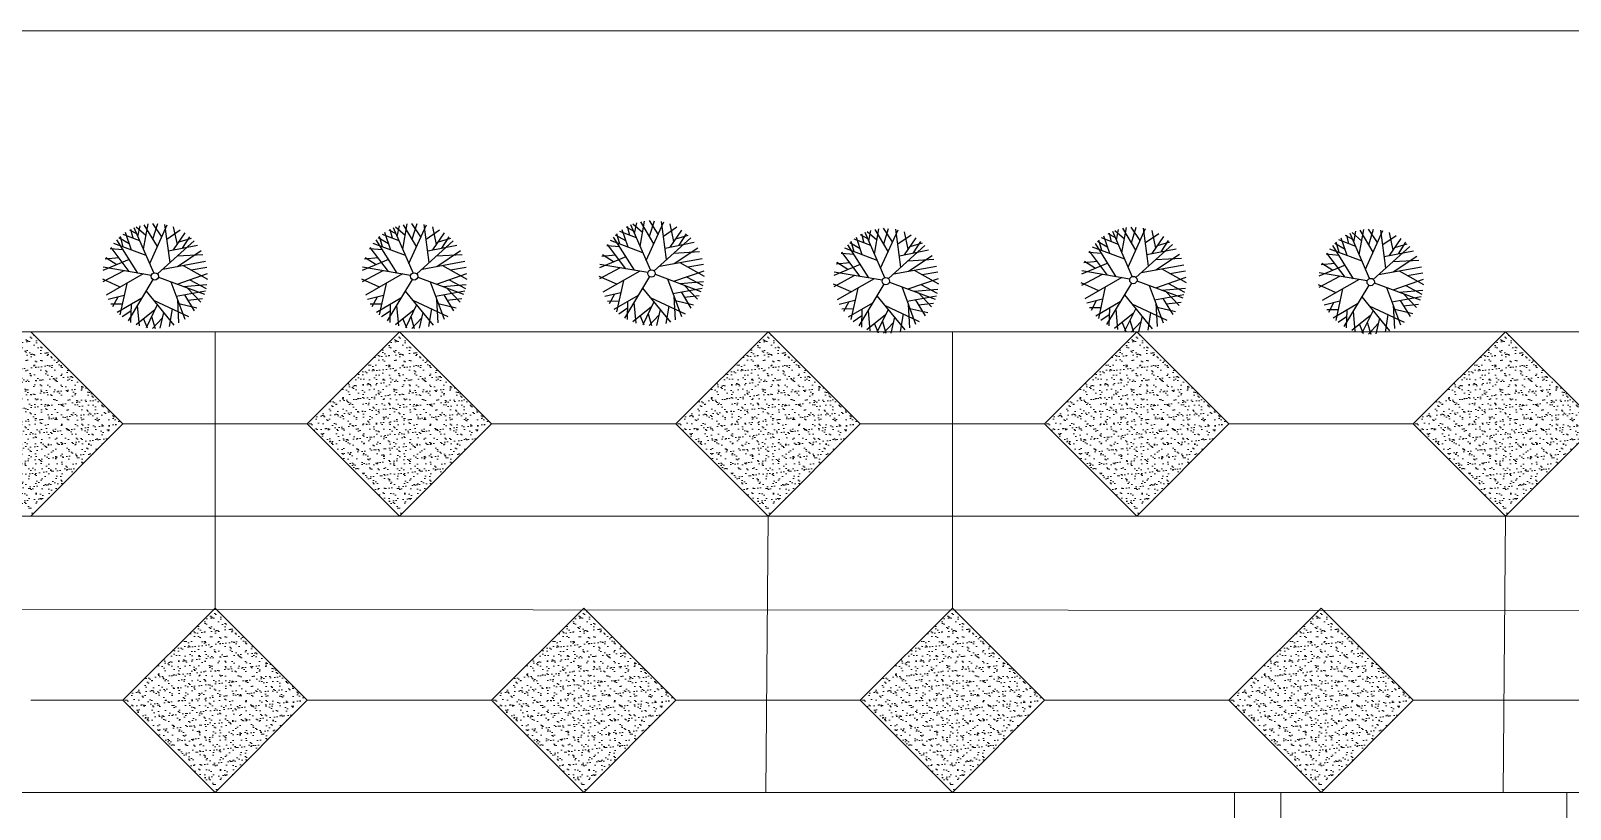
# Model space of a CAD drawing. Header units: millimetres. Extents: x 216896 to 446004, y 63591 to 243769.
# Drawn here: x 278651 to 312055, y 226868 to 243769 of the extents above; entities that cross this region are included whole.
import ezdxf

# ---------------------------------------------------------------- set-up
doc = ezdxf.new("R2010")
doc.units = ezdxf.units.MM
doc.layers.add('green', color=7, linetype='Continuous', true_color=0x45e718)
doc.layers.add('line pedestr', color=7, linetype='Continuous', lineweight=5, true_color=0x1c1c1c)

# ---------------------------------------------------------------- blocks, each defined once
blk = doc.blocks.new('A$C19F01AD3')
at = {"color": 0}
for p, q in [((-0.292, 0.682), (-0.444, 0.833)), ((-0.41, 0.656), (-0.413, 0.85)), ((-0.095, 0.686), (-0.355, 0.876)), ((-0.284, 0.566), (-0.306, 0.895)), ((-0.115, 0.82), (-0.22, 0.92)), ((-0.199, 0.762), (-0.197, 0.926)), ((-0.003, 0.066), (-0.132, 0.938)), ((-0.108, 0.772), (-0.021, 0.947)), ((0.036, 0.751), (-0.094, 0.942)), ((-0.071, 0.523), (0.125, 0.94)), ((-0.03, 0.247), (0.451, 0.836)), ((0.181, 0.505), (0.055, 0.946)), ((0.139, 0.654), (0.295, 0.902)), ((0.301, 0.652), (0.208, 0.926)), ((0.327, 0.171), (0.415, 0.854)), ((-0.427, 0.608), (-0.645, 0.687)), ((-0.423, 0.202), (-0.625, 0.705)), ((-0.053, 0.401), (-0.557, 0.761)), ((-0.281, 0.137), (-0.489, 0.808)), ((0.381, 0.592), (0.656, 0.688)), ((0.447, 0.372), (0.728, 0.611)), ((0.537, 0.448), (0.555, 0.771)), ((-0.365, 0.409), (-0.874, 0.342)), ((-0.056, 0.034), (-0.851, 0.397)), ((-0.537, 0.486), (-0.78, 0.526)), ((-0.603, 0.378), (-0.762, 0.551)), ((0.057, 0.032), (0.844, 0.436)), ((0.354, 0.378), (0.885, 0.344)), ((0.581, 0.486), (0.812, 0.493)), ((0.61, 0.361), (0.792, 0.525)), ((-0.191, 0.096), (-0.93, -0.097)), ((-0.514, 0.243), (-0.925, 0.146)), ((-0.649, -0.024), (-0.917, 0.192)), ((-0.519, 0.01), (-0.785, -0.504)), ((0.172, 0.091), (0.947, 0.026)), ((0.438, 0.069), (0.92, 0.232)), ((0.481, 0.25), (0.935, 0.157)), ((0.542, 0.06), (0.9, -0.29)), ((-0.623, -0.191), (-0.916, -0.185)), ((-0.739, -0.188), (-0.874, -0.33)), ((-0.048, -0.045), (-0.672, -0.648)), ((-0.222, -0.214), (0.101, -0.931)), ((0.058, -0.031), (0.774, -0.539)), ((0.25, -0.167), (0.318, -0.882)), ((0.351, -0.239), (0.926, -0.196)), ((0.592, -0.221), (0.832, -0.446)), ((0.66, -0.055), (0.944, -0.08)), ((-0.695, -0.33), (-0.891, -0.28)), ((-0.33, -0.318), (-0.818, -0.45)), ((-0.579, -0.491), (-0.753, -0.551)), ((-0.544, -0.376), (-0.636, -0.683)), ((-0.44, -0.424), (-0.504, -0.786)), ((-0.092, -0.504), (-0.391, -0.848)), ((-0.135, -0.408), (0.394, -0.852)), ((0.282, -0.506), (0.196, -0.916)), ((0.276, -0.444), (0.808, -0.487)), ((0.426, -0.456), (0.522, -0.782)), ((0.447, -0.307), (0.864, -0.381)), ((0.513, -0.354), (0.675, -0.657)), ((-0.158, -0.58), (-0.551, -0.753)), ((-0.393, -0.684), (-0.371, -0.857)), ((-0.066, -0.756), (-0.281, -0.891)), ((-0.245, -0.681), (-0.239, -0.903)), ((-0.018, -0.666), (-0.154, -0.922)), ((0.148, -0.645), (0.016, -0.936)), ((0.289, -0.582), (0.583, -0.738)), ((0.458, -0.563), (0.724, -0.603))]:
    blk.add_line(p, q, dxfattribs=at)
blk.add_circle((0, 0), 0.0659, dxfattribs=at)

msp = doc.modelspace()

# ---------------------------------------------------------------- hatches: boundary and pattern name
at = {"layer": 'line pedestr'}
h = msp.add_hatch(dxfattribs=at)
h.set_pattern_fill('AR-SAND', color=256, scale=4.374, angle=178.8086, style=0)
h.set_pattern_definition([(216.3086, (229027.52, 269985.07), (2.54607, -214.1686), [0, -168.8714, 0, -188.8693, 0, -180.53685]), (186.3086, (229027.52, 269985.07), (-203.0981, -309.3833), [0, -91.10167, 0, -152.20645, 0, -58.3273]), (146.3086, (229164.15, 269982.23), (-345.91834, 6.5652), [0, -55.5498, 0, -199.9793, 0, -261.08406]), (136.3086, (229164.15, 269982.23), (-335.9348, -90.544), [0, -27.7749, 0, -131.09753, 0, -149.98446])])
edge = h.paths.add_edge_path()
edge.add_line((278680, 233232), (276651, 235232))
edge.add_line((276651, 235232), (278651, 237232))
edge.add_line((278651, 237232), (280651, 235232))
edge.add_line((280651, 235232), (278651, 233232))
h = msp.add_hatch(dxfattribs=at)
h.set_pattern_fill('AR-SAND', color=256, scale=4.374, angle=178.8086, style=0)
h.set_pattern_definition([(216.3086, (237027.52, 269985.07), (2.54607, -214.1686), [0, -168.8714, 0, -188.8693, 0, -180.53685]), (186.3086, (237027.52, 269985.07), (-203.0981, -309.3833), [0, -91.10167, 0, -152.20645, 0, -58.3273]), (146.3086, (237164.15, 269982.23), (-345.91834, 6.5652), [0, -55.5498, 0, -199.9793, 0, -261.08406]), (136.3086, (237164.15, 269982.23), (-335.9348, -90.544), [0, -27.7749, 0, -131.09753, 0, -149.98446])])
edge = h.paths.add_edge_path()
edge.add_line((286680, 233232), (284651, 235232))
edge.add_line((284651, 235232), (286651, 237232))
edge.add_line((286651, 237232), (288651, 235232))
edge.add_line((288651, 235232), (286651, 233232))
h = msp.add_hatch(dxfattribs=at)
h.set_pattern_fill('AR-SAND', color=256, scale=4.374, angle=178.8086, style=0)
h.set_pattern_definition([(216.3086, (245027.52, 269985.07), (2.54607, -214.1686), [0, -168.8714, 0, -188.8693, 0, -180.53685]), (186.3086, (245027.52, 269985.07), (-203.0981, -309.3833), [0, -91.10167, 0, -152.20645, 0, -58.3273]), (146.3086, (245164.15, 269982.23), (-345.91834, 6.5652), [0, -55.5498, 0, -199.9793, 0, -261.08406]), (136.3086, (245164.15, 269982.23), (-335.9348, -90.544), [0, -27.7749, 0, -131.09753, 0, -149.98446])])
edge = h.paths.add_edge_path()
edge.add_line((294680, 233232), (292651, 235232))
edge.add_line((292651, 235232), (294651, 237232))
edge.add_line((294651, 237232), (296651, 235232))
edge.add_line((296651, 235232), (294651, 233232))
h = msp.add_hatch(dxfattribs=at)
h.set_pattern_fill('AR-SAND', color=256, scale=4.374, angle=178.8086, style=0)
h.set_pattern_definition([(216.3086, (253027.52, 269985.07), (2.54607, -214.1686), [0, -168.8714, 0, -188.8693, 0, -180.53685]), (186.3086, (253027.52, 269985.07), (-203.0981, -309.3833), [0, -91.10167, 0, -152.20645, 0, -58.3273]), (146.3086, (253164.15, 269982.23), (-345.91834, 6.5652), [0, -55.5498, 0, -199.9793, 0, -261.08406]), (136.3086, (253164.15, 269982.23), (-335.9348, -90.544), [0, -27.7749, 0, -131.09753, 0, -149.98446])])
edge = h.paths.add_edge_path()
edge.add_line((302680, 233232), (300651, 235232))
edge.add_line((300651, 235232), (302651, 237232))
edge.add_line((302651, 237232), (304651, 235232))
edge.add_line((304651, 235232), (302651, 233232))
h = msp.add_hatch(dxfattribs=at)
h.set_pattern_fill('AR-SAND', color=256, scale=4.374, angle=178.8086, style=0)
h.set_pattern_definition([(216.3086, (261027.52, 269985.07), (2.54607, -214.1686), [0, -168.8714, 0, -188.8693, 0, -180.53685]), (186.3086, (261027.52, 269985.07), (-203.0981, -309.3833), [0, -91.10167, 0, -152.20645, 0, -58.3273]), (146.3086, (261164.15, 269982.23), (-345.91834, 6.5652), [0, -55.5498, 0, -199.9793, 0, -261.08406]), (136.3086, (261164.15, 269982.23), (-335.9348, -90.544), [0, -27.7749, 0, -131.09753, 0, -149.98446])])
edge = h.paths.add_edge_path()
edge.add_line((310680, 233232), (308651, 235232))
edge.add_line((308651, 235232), (310651, 237232))
edge.add_line((310651, 237232), (312651, 235232))
edge.add_line((312651, 235232), (310651, 233232))
h = msp.add_hatch(dxfattribs=at)
h.set_pattern_fill('AR-SAND', color=256, scale=4.374, angle=178.8086, style=0)
h.set_pattern_definition([(216.3086, (233027.52, 263985.07), (2.54607, -214.1686), [0, -168.8714, 0, -188.8693, 0, -180.53685]), (186.3086, (233027.52, 263985.07), (-203.0981, -309.3833), [0, -91.10167, 0, -152.20645, 0, -58.3273]), (146.3086, (233164.15, 263982.23), (-345.91834, 6.5652), [0, -55.5498, 0, -199.9793, 0, -261.08406]), (136.3086, (233164.15, 263982.23), (-335.9348, -90.544), [0, -27.7749, 0, -131.09753, 0, -149.98446])])
edge = h.paths.add_edge_path()
edge.add_line((282680, 227232), (280651, 229232))
edge.add_line((280651, 229232), (282651, 231232))
edge.add_line((282651, 231232), (284651, 229232))
edge.add_line((284651, 229232), (282651, 227232))
h = msp.add_hatch(dxfattribs=at)
h.set_pattern_fill('AR-SAND', color=256, scale=4.374, angle=178.8086, style=0)
h.set_pattern_definition([(216.3086, (241027.52, 263985.07), (2.54607, -214.1686), [0, -168.8714, 0, -188.8693, 0, -180.53685]), (186.3086, (241027.52, 263985.07), (-203.0981, -309.3833), [0, -91.10167, 0, -152.20645, 0, -58.3273]), (146.3086, (241164.15, 263982.23), (-345.91834, 6.5652), [0, -55.5498, 0, -199.9793, 0, -261.08406]), (136.3086, (241164.15, 263982.23), (-335.9348, -90.544), [0, -27.7749, 0, -131.09753, 0, -149.98446])])
edge = h.paths.add_edge_path()
edge.add_line((290680, 227232), (288651, 229232))
edge.add_line((288651, 229232), (290651, 231232))
edge.add_line((290651, 231232), (292651, 229232))
edge.add_line((292651, 229232), (290651, 227232))
h = msp.add_hatch(dxfattribs=at)
h.set_pattern_fill('AR-SAND', color=256, scale=4.374, angle=178.8086, style=0)
h.set_pattern_definition([(216.3086, (249027.52, 263985.07), (2.54607, -214.1686), [0, -168.8714, 0, -188.8693, 0, -180.53685]), (186.3086, (249027.52, 263985.07), (-203.0981, -309.3833), [0, -91.10167, 0, -152.20645, 0, -58.3273]), (146.3086, (249164.15, 263982.23), (-345.91834, 6.5652), [0, -55.5498, 0, -199.9793, 0, -261.08406]), (136.3086, (249164.15, 263982.23), (-335.9348, -90.544), [0, -27.7749, 0, -131.09753, 0, -149.98446])])
edge = h.paths.add_edge_path()
edge.add_line((298680, 227232), (296651, 229232))
edge.add_line((296651, 229232), (298651, 231232))
edge.add_line((298651, 231232), (300651, 229232))
edge.add_line((300651, 229232), (298651, 227232))
h = msp.add_hatch(dxfattribs=at)
h.set_pattern_fill('AR-SAND', color=256, scale=4.374, angle=178.8086, style=0)
h.set_pattern_definition([(216.3086, (257027.52, 263985.07), (2.54607, -214.1686), [0, -168.8714, 0, -188.8693, 0, -180.53685]), (186.3086, (257027.52, 263985.07), (-203.0981, -309.3833), [0, -91.10167, 0, -152.20645, 0, -58.3273]), (146.3086, (257164.15, 263982.23), (-345.91834, 6.5652), [0, -55.5498, 0, -199.9793, 0, -261.08406]), (136.3086, (257164.15, 263982.23), (-335.9348, -90.544), [0, -27.7749, 0, -131.09753, 0, -149.98446])])
edge = h.paths.add_edge_path()
edge.add_line((306680, 227232), (304651, 229232))
edge.add_line((304651, 229232), (306651, 231232))
edge.add_line((306651, 231232), (308651, 229232))
edge.add_line((308651, 229232), (306651, 227232))

# ---------------------------------------------------------------- linework, layer by layer
for p, q in [((358783, 237232), (225452, 237232)), ((280651, 235232), (278651, 237232)), ((282651, 231232), (282651, 237232)), ((286651, 237232), (284651, 235232)), ((288651, 235232), (286651, 237232)), ((294651, 237232), (292651, 235232)), ((296651, 235232), (294651, 237232)), ((298651, 231232), (298651, 237232)), ((302651, 237232), (300651, 235232)), ((304651, 235232), (302651, 237232)), ((310651, 237232), (308651, 235232)), ((312651, 235232), (310651, 237232)), ((280651, 235232), (278651, 233232)), ((280651, 235232), (282651, 235232)), ((282651, 235232), (284651, 235232)), ((284651, 235232), (282651, 235232)), ((284651, 235232), (286651, 233232)), ((288651, 235232), (286651, 233232)), ((288651, 235232), (290651, 235232)), ((290651, 235232), (292651, 235232)), ((292651, 235232), (290651, 235232)), ((292651, 235232), (294651, 233232)), ((296651, 235232), (294651, 233232)), ((296651, 235232), (298651, 235232)), ((298651, 235232), (300651, 235232)), ((300651, 235232), (298651, 235232)), ((300651, 235232), (302651, 233232)), ((304651, 235232), (302651, 233232)), ((304651, 235232), (306651, 235232)), ((306651, 235232), (308651, 235232)), ((308651, 235232), (306651, 235232)), ((308651, 235232), (310651, 233232)), ((312651, 235232), (310651, 233232)), ((326583, 233232), (226583, 233232)), ((342583, 233232), (242583, 233232)), ((358583, 233232), (258583, 233232)), ((374583, 233232), (274583, 233232)), ((282583, 233232), (274583, 233232)), ((390583, 233232), (290583, 233232)), ((298583, 233232), (290583, 233232)), ((294651, 233232), (294600, 227232)), ((406583, 233232), (306583, 233232)), ((314583, 233232), (306583, 233232)), ((310651, 233232), (310600, 227232)), ((338583, 231164), (225452, 231233)), ((282651, 231232), (280651, 229232)), ((284651, 229232), (282651, 231232)), ((290651, 231232), (288651, 229232)), ((292651, 229232), (290651, 231232)), ((292651, 229232), (290651, 231232)), ((298651, 231232), (296651, 229232)), ((300651, 229232), (298651, 231232)), ((306651, 231232), (304651, 229232)), ((308651, 229232), (306651, 231232)), ((308651, 229232), (306651, 231232)), ((278651, 229232), (280651, 229232)), ((280651, 229232), (278651, 229232)), ((280651, 229232), (282651, 227232)), ((284651, 229232), (282651, 227232)), ((284651, 229232), (286651, 229232)), ((286651, 229232), (288651, 229232)), ((288651, 229232), (290651, 227232)), ((292651, 229232), (290651, 227232)), ((292651, 229232), (290651, 227232)), ((292651, 229232), (294651, 229232)), ((294651, 229232), (296651, 229232)), ((296651, 229232), (294651, 229232)), ((296651, 229232), (298651, 227232)), ((300651, 229232), (298651, 227232)), ((300651, 229232), (302651, 229232)), ((302651, 229232), (304651, 229232)), ((304651, 229232), (306651, 227232)), ((308651, 229232), (306651, 227232)), ((308651, 229232), (306651, 227232)), ((308651, 229232), (310651, 229232)), ((310651, 229232), (312651, 229232)), ((312651, 229232), (310651, 229232)), ((288257, 227232), (245131, 227232)), ((327328, 227232), (288257, 227232)), ((304773, 227232), (304773, 222274)), ((305773, 227232), (305773, 222274)), ((311984, 223075), (311984, 227232))]:
    msp.add_line(p, q, dxfattribs=at)
msp.add_lwpolyline([(217042, 243769), (446004, 243769), (446004, 63591), (217042, 63591)], close=True, dxfattribs=at)

# ---------------------------------------------------------------- block references
at = {"layer": 'green', "xscale": 1210.070298431674, "yscale": 1210.070298431674, "zscale": 1210.070298431674, "rotation": 14.99999999998812}
for p in [(292120, 238499), (281344, 238436), (286970, 238436), (297204, 238332), (302576, 238357), (307726, 238314)]:
    msp.add_blockref('A$C19F01AD3', p, dxfattribs=at)

doc.saveas('drawing.dxf')
